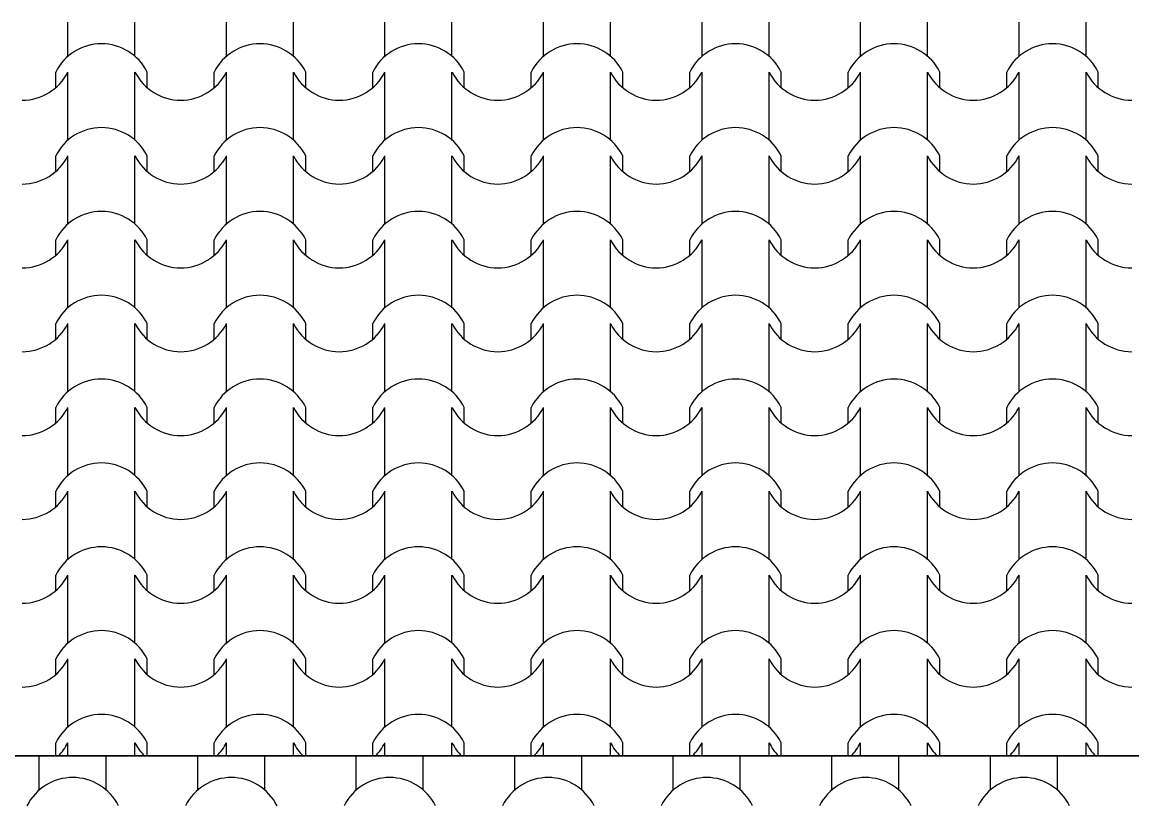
# Model space of a CAD drawing. Header units: feet. Extents: x 2791058 to 2855058, y -67651 to -26651.
# Drawn here: x 2823373 to 2827356, y -43962 to -41152 of the extents above; entities that cross this region are included whole.
import ezdxf

# ---------------------------------------------------------------- set-up
doc = ezdxf.new("R2010")
doc.units = ezdxf.units.FT
doc.header["$MEASUREMENT"] = 0
doc.linetypes.add('Dashed', pattern=[282.222223, 141.111112, -141.111112])
doc.layers.add('Dimensioning - General', color=7, linetype='Continuous')
for name, color, linetype, lineweight in [('Dimensioning - General_Pen_No__1', 7, 'Continuous', 0), ('Model Unit - Zone_Pen_No__101', 252, 'Continuous', 0), ('Structural - Bearing_Pen_No__1', 7, 'Continuous', 0)]:
    doc.layers.add(name, color=color, linetype=linetype, lineweight=lineweight)
doc.layers.add('Structural - Bearing_Pen_No__82', color=7, linetype='Continuous', lineweight=0, true_color=0xaaaaaa)
doc.styles.add('GENERATED_STYLE_2', font='arial.ttf')
doc.dimstyles.new('GENERATED_STYLE__2', dxfattribs={"dimtxt": 250, "dimasz": 190, "dimexe": 0.18, "dimexo": 3, "dimgap": 0.09, "dimtad": 1, "dimtih": 1, "dimtoh": 1, "dimlfac": 0.001, "dimzin": 0, "dimdsep": 46, "dimtxsty": 'GENERATED_STYLE_2', "dimblk": 'ARROWHEAD_2', "dimblk1": 'ARROWHEAD_2', "dimblk2": 'ARROWHEAD_2', "dimcen": 0.09, "dimclrd": 7, "dimclre": 7, "dimclrt": 7, "dimadec": 0, "dimazin": 0, "dimtfac": 1, "dimtdec": 4, "dimtmove": 0, "dimatfit": 3, "dimfxl": 1, "dimtolj": 1, "dimtzin": 0, "dimarcsym": 0})

# ---------------------------------------------------------------- blocks, each defined once
blk = doc.blocks.new('*X4', base_point=(2247653.8, -76425))
at = {"layer": 'Structural - Bearing_Pen_No__82', "color": 253, "linetype": 'Continuous', "lineweight": 0, "true_color": 0xaaaaaa}
for p, q in [((2823434.3, -43905.5), (2823434.3, -43783.5)), ((2823674.7, -43905.5), (2823674.7, -43783.5)), ((2824003.2, -43905.5), (2824003.2, -43783.5)), ((2824243.7, -43905.5), (2824243.7, -43783.5)), ((2824572.2, -43905.5), (2824572.2, -43783.5)), ((2824812.6, -43905.5), (2824812.6, -43783.5)), ((2825141.1, -43905.5), (2825141.1, -43783.5)), ((2825381.6, -43905.5), (2825381.6, -43783.5)), ((2825710.1, -43905.5), (2825710.1, -43783.5)), ((2825950.6, -43905.5), (2825950.6, -43783.5)), ((2826279.1, -43905.5), (2826279.1, -43783.5)), ((2826519.5, -43905.5), (2826519.5, -43783.5)), ((2826848, -43905.5), (2826848, -43783.5)), ((2827088.5, -43905.5), (2827088.5, -43783.5))]:
    blk.add_line(p, q, dxfattribs=at)
for centre in [(2823554.5, -44044.9), (2824123.5, -44044.9), (2824692.4, -44044.9), (2825261.4, -44044.9), (2825830.3, -44044.9), (2826399.3, -44044.9), (2826968.3, -44044.9)]:
    blk.add_arc(centre, 183.9, 26.7044, 153.2956, dxfattribs=at)
blk = doc.blocks.new('Fill_2', base_point=(2247653.8, -74225))
at = {"layer": 'Structural - Bearing_Pen_No__1', "color": 7, "linetype": 'Continuous', "lineweight": 0}
blk.add_line((2835418.2, -43783.5), (2819418.2, -43783.5), dxfattribs=at)
at = {"layer": 'Structural - Bearing_Pen_No__82', "color": 253, "linetype": 'Continuous', "lineweight": 0, "true_color": 0xaaaaaa}
blk.add_blockref('*X4', (2247653.8, -76425), dxfattribs=at)
blk = doc.blocks.new('*X6', base_point=(2247653.8, -76425))
at = {"layer": 'Structural - Bearing_Pen_No__82', "color": 253, "linetype": 'Continuous', "lineweight": 0, "true_color": 0xaaaaaa}
for p, q in [((2823537.3, -41274), (2823537.3, -41152.1)), ((2823777.8, -41274), (2823777.8, -41152.1)), ((2824106.2, -41274), (2824106.2, -41152.1)), ((2824346.7, -41274), (2824346.7, -41152.1)), ((2824675.2, -41274), (2824675.2, -41152.1)), ((2824915.7, -41274), (2824915.7, -41152.1)), ((2825244.2, -41274), (2825244.2, -41152.1)), ((2825484.6, -41274), (2825484.6, -41152.1)), ((2825813.1, -41274), (2825813.1, -41152.1)), ((2826053.6, -41274), (2826053.6, -41152.1)), ((2826382.1, -41274), (2826382.1, -41152.1)), ((2826622.6, -41274), (2826622.6, -41152.1)), ((2826951, -41274), (2826951, -41152.1)), ((2827191.5, -41274), (2827191.5, -41152.1)), ((2823493.3, -41386.9), (2823493.3, -41330.8)), ((2823537.3, -41452.7), (2823537.3, -41330.8)), ((2823777.8, -41452.7), (2823777.8, -41330.8)), ((2823821.8, -41386.9), (2823821.8, -41330.8)), ((2824062.2, -41386.9), (2824062.2, -41330.8)), ((2824106.2, -41452.7), (2824106.2, -41330.8)), ((2824346.7, -41452.7), (2824346.7, -41330.8)), ((2824390.7, -41386.9), (2824390.7, -41330.8)), ((2824631.2, -41386.9), (2824631.2, -41330.8)), ((2824675.2, -41452.7), (2824675.2, -41330.8)), ((2824915.7, -41452.7), (2824915.7, -41330.8)), ((2824959.7, -41386.9), (2824959.7, -41330.8)), ((2825200.2, -41386.9), (2825200.2, -41330.8)), ((2825244.2, -41452.7), (2825244.2, -41330.8)), ((2825484.6, -41452.7), (2825484.6, -41330.8)), ((2825528.6, -41386.9), (2825528.6, -41330.8)), ((2825769.1, -41386.9), (2825769.1, -41330.8)), ((2825813.1, -41452.7), (2825813.1, -41330.8)), ((2826053.6, -41452.7), (2826053.6, -41330.8)), ((2826097.6, -41386.9), (2826097.6, -41330.8)), ((2826338.1, -41386.9), (2826338.1, -41330.8)), ((2826382.1, -41452.7), (2826382.1, -41330.8)), ((2826622.6, -41452.7), (2826622.6, -41330.8)), ((2826666.6, -41386.9), (2826666.6, -41330.8)), ((2826907, -41386.9), (2826907, -41330.8)), ((2826951, -41452.7), (2826951, -41330.8)), ((2827191.5, -41452.7), (2827191.5, -41330.8)), ((2827235.5, -41386.9), (2827235.5, -41330.8)), ((2823537.3, -41574.7), (2823537.3, -41452.7)), ((2823777.8, -41574.7), (2823777.8, -41452.7)), ((2824106.2, -41574.7), (2824106.2, -41452.7)), ((2824346.7, -41574.7), (2824346.7, -41452.7)), ((2824675.2, -41574.7), (2824675.2, -41452.7)), ((2824915.7, -41574.7), (2824915.7, -41452.7)), ((2825244.2, -41574.7), (2825244.2, -41452.7)), ((2825484.6, -41574.7), (2825484.6, -41452.7)), ((2825813.1, -41574.7), (2825813.1, -41452.7)), ((2826053.6, -41574.7), (2826053.6, -41452.7)), ((2826382.1, -41574.7), (2826382.1, -41452.7)), ((2826622.6, -41574.7), (2826622.6, -41452.7)), ((2826951, -41574.7), (2826951, -41452.7)), ((2827191.5, -41574.7), (2827191.5, -41452.7)), ((2823493.3, -41687.5), (2823493.3, -41631.5)), ((2823537.3, -41753.4), (2823537.3, -41631.5)), ((2823777.8, -41753.4), (2823777.8, -41631.5)), ((2823821.8, -41687.5), (2823821.8, -41631.5)), ((2824062.2, -41687.5), (2824062.2, -41631.5)), ((2824106.2, -41753.4), (2824106.2, -41631.5)), ((2824346.7, -41753.4), (2824346.7, -41631.5)), ((2824390.7, -41687.5), (2824390.7, -41631.5)), ((2824631.2, -41687.5), (2824631.2, -41631.5)), ((2824675.2, -41753.4), (2824675.2, -41631.5)), ((2824915.7, -41753.4), (2824915.7, -41631.5)), ((2824959.7, -41687.5), (2824959.7, -41631.5)), ((2825200.2, -41687.5), (2825200.2, -41631.5)), ((2825244.2, -41753.4), (2825244.2, -41631.5)), ((2825484.6, -41753.4), (2825484.6, -41631.5)), ((2825528.6, -41687.5), (2825528.6, -41631.5)), ((2825769.1, -41687.5), (2825769.1, -41631.5)), ((2825813.1, -41753.4), (2825813.1, -41631.5)), ((2826053.6, -41753.4), (2826053.6, -41631.5)), ((2826097.6, -41687.5), (2826097.6, -41631.5)), ((2826338.1, -41687.5), (2826338.1, -41631.5)), ((2826382.1, -41753.4), (2826382.1, -41631.5)), ((2826622.6, -41753.4), (2826622.6, -41631.5)), ((2826666.6, -41687.5), (2826666.6, -41631.5)), ((2826907, -41687.5), (2826907, -41631.5)), ((2826951, -41753.4), (2826951, -41631.5)), ((2827191.5, -41753.4), (2827191.5, -41631.5)), ((2827235.5, -41687.5), (2827235.5, -41631.5)), ((2823537.3, -41875.3), (2823537.3, -41753.4)), ((2823777.8, -41875.3), (2823777.8, -41753.4)), ((2824106.2, -41875.3), (2824106.2, -41753.4)), ((2824346.7, -41875.3), (2824346.7, -41753.4)), ((2824675.2, -41875.3), (2824675.2, -41753.4)), ((2824915.7, -41875.3), (2824915.7, -41753.4)), ((2825244.2, -41875.3), (2825244.2, -41753.4)), ((2825484.6, -41875.3), (2825484.6, -41753.4)), ((2825813.1, -41875.3), (2825813.1, -41753.4)), ((2826053.6, -41875.3), (2826053.6, -41753.4)), ((2826382.1, -41875.3), (2826382.1, -41753.4)), ((2826622.6, -41875.3), (2826622.6, -41753.4)), ((2826951, -41875.3), (2826951, -41753.4)), ((2827191.5, -41875.3), (2827191.5, -41753.4)), ((2823493.3, -41988.2), (2823493.3, -41932.1)), ((2823537.3, -42054.1), (2823537.3, -41932.1)), ((2823777.8, -42054.1), (2823777.8, -41932.1)), ((2823821.8, -41988.2), (2823821.8, -41932.1)), ((2824062.2, -41988.2), (2824062.2, -41932.1)), ((2824106.2, -42054.1), (2824106.2, -41932.1)), ((2824346.7, -42054.1), (2824346.7, -41932.1)), ((2824390.7, -41988.2), (2824390.7, -41932.1)), ((2824631.2, -41988.2), (2824631.2, -41932.1)), ((2824675.2, -42054.1), (2824675.2, -41932.1)), ((2824915.7, -42054.1), (2824915.7, -41932.1)), ((2824959.7, -41988.2), (2824959.7, -41932.1)), ((2825200.2, -41988.2), (2825200.2, -41932.1)), ((2825244.2, -42054.1), (2825244.2, -41932.1)), ((2825484.6, -42054.1), (2825484.6, -41932.1)), ((2825528.6, -41988.2), (2825528.6, -41932.1)), ((2825769.1, -41988.2), (2825769.1, -41932.1)), ((2825813.1, -42054.1), (2825813.1, -41932.1)), ((2826053.6, -42054.1), (2826053.6, -41932.1)), ((2826097.6, -41988.2), (2826097.6, -41932.1)), ((2826338.1, -41988.2), (2826338.1, -41932.1)), ((2826382.1, -42054.1), (2826382.1, -41932.1)), ((2826622.6, -42054.1), (2826622.6, -41932.1)), ((2826666.6, -41988.2), (2826666.6, -41932.1)), ((2826907, -41988.2), (2826907, -41932.1)), ((2826951, -42054.1), (2826951, -41932.1)), ((2827191.5, -42054.1), (2827191.5, -41932.1)), ((2827235.5, -41988.2), (2827235.5, -41932.1)), ((2823537.3, -42176), (2823537.3, -42054.1)), ((2823777.8, -42176), (2823777.8, -42054.1)), ((2824106.2, -42176), (2824106.2, -42054.1)), ((2824346.7, -42176), (2824346.7, -42054.1)), ((2824675.2, -42176), (2824675.2, -42054.1)), ((2824915.7, -42176), (2824915.7, -42054.1)), ((2825244.2, -42176), (2825244.2, -42054.1)), ((2825484.6, -42176), (2825484.6, -42054.1)), ((2825813.1, -42176), (2825813.1, -42054.1)), ((2826053.6, -42176), (2826053.6, -42054.1)), ((2826382.1, -42176), (2826382.1, -42054.1)), ((2826622.6, -42176), (2826622.6, -42054.1)), ((2826951, -42176), (2826951, -42054.1)), ((2827191.5, -42176), (2827191.5, -42054.1)), ((2823493.3, -42288.9), (2823493.3, -42232.8)), ((2823537.3, -42354.8), (2823537.3, -42232.8)), ((2823777.8, -42354.8), (2823777.8, -42232.8)), ((2823821.8, -42288.9), (2823821.8, -42232.8)), ((2824062.2, -42288.9), (2824062.2, -42232.8)), ((2824106.2, -42354.8), (2824106.2, -42232.8)), ((2824346.7, -42354.8), (2824346.7, -42232.8)), ((2824390.7, -42288.9), (2824390.7, -42232.8)), ((2824631.2, -42288.9), (2824631.2, -42232.8)), ((2824675.2, -42354.8), (2824675.2, -42232.8)), ((2824915.7, -42354.8), (2824915.7, -42232.8)), ((2824959.7, -42288.9), (2824959.7, -42232.8)), ((2825200.2, -42288.9), (2825200.2, -42232.8)), ((2825244.2, -42354.8), (2825244.2, -42232.8)), ((2825484.6, -42354.8), (2825484.6, -42232.8)), ((2825528.6, -42288.9), (2825528.6, -42232.8)), ((2825769.1, -42288.9), (2825769.1, -42232.8)), ((2825813.1, -42354.8), (2825813.1, -42232.8)), ((2826053.6, -42354.8), (2826053.6, -42232.8)), ((2826097.6, -42288.9), (2826097.6, -42232.8)), ((2826338.1, -42288.9), (2826338.1, -42232.8)), ((2826382.1, -42354.8), (2826382.1, -42232.8)), ((2826622.6, -42354.8), (2826622.6, -42232.8)), ((2826666.6, -42288.9), (2826666.6, -42232.8)), ((2826907, -42288.9), (2826907, -42232.8)), ((2826951, -42354.8), (2826951, -42232.8)), ((2827191.5, -42354.8), (2827191.5, -42232.8)), ((2827235.5, -42288.9), (2827235.5, -42232.8)), ((2823537.3, -42476.7), (2823537.3, -42354.8)), ((2823777.8, -42476.7), (2823777.8, -42354.8)), ((2824106.2, -42476.7), (2824106.2, -42354.8)), ((2824346.7, -42476.7), (2824346.7, -42354.8)), ((2824675.2, -42476.7), (2824675.2, -42354.8)), ((2824915.7, -42476.7), (2824915.7, -42354.8)), ((2825244.2, -42476.7), (2825244.2, -42354.8)), ((2825484.6, -42476.7), (2825484.6, -42354.8)), ((2825813.1, -42476.7), (2825813.1, -42354.8)), ((2826053.6, -42476.7), (2826053.6, -42354.8)), ((2826382.1, -42476.7), (2826382.1, -42354.8)), ((2826622.6, -42476.7), (2826622.6, -42354.8)), ((2826951, -42476.7), (2826951, -42354.8)), ((2827191.5, -42476.7), (2827191.5, -42354.8)), ((2823493.3, -42589.5), (2823493.3, -42533.5)), ((2823537.3, -42655.4), (2823537.3, -42533.5)), ((2823777.8, -42655.4), (2823777.8, -42533.5)), ((2823821.8, -42589.5), (2823821.8, -42533.5)), ((2824062.2, -42589.5), (2824062.2, -42533.5)), ((2824106.2, -42655.4), (2824106.2, -42533.5)), ((2824346.7, -42655.4), (2824346.7, -42533.5)), ((2824390.7, -42589.5), (2824390.7, -42533.5)), ((2824631.2, -42589.5), (2824631.2, -42533.5)), ((2824675.2, -42655.4), (2824675.2, -42533.5)), ((2824915.7, -42655.4), (2824915.7, -42533.5)), ((2824959.7, -42589.5), (2824959.7, -42533.5)), ((2825200.2, -42589.5), (2825200.2, -42533.5)), ((2825244.2, -42655.4), (2825244.2, -42533.5)), ((2825484.6, -42655.4), (2825484.6, -42533.5)), ((2825528.6, -42589.5), (2825528.6, -42533.5)), ((2825769.1, -42589.5), (2825769.1, -42533.5)), ((2825813.1, -42655.4), (2825813.1, -42533.5)), ((2826053.6, -42655.4), (2826053.6, -42533.5)), ((2826097.6, -42589.5), (2826097.6, -42533.5)), ((2826338.1, -42589.5), (2826338.1, -42533.5)), ((2826382.1, -42655.4), (2826382.1, -42533.5)), ((2826622.6, -42655.4), (2826622.6, -42533.5)), ((2826666.6, -42589.5), (2826666.6, -42533.5)), ((2826907, -42589.5), (2826907, -42533.5)), ((2826951, -42655.4), (2826951, -42533.5)), ((2827191.5, -42655.4), (2827191.5, -42533.5)), ((2827235.5, -42589.5), (2827235.5, -42533.5)), ((2823537.3, -42777.4), (2823537.3, -42655.4)), ((2823777.8, -42777.4), (2823777.8, -42655.4)), ((2824106.2, -42777.4), (2824106.2, -42655.4)), ((2824346.7, -42777.4), (2824346.7, -42655.4)), ((2824675.2, -42777.4), (2824675.2, -42655.4)), ((2824915.7, -42777.4), (2824915.7, -42655.4)), ((2825244.2, -42777.4), (2825244.2, -42655.4)), ((2825484.6, -42777.4), (2825484.6, -42655.4)), ((2825813.1, -42777.4), (2825813.1, -42655.4)), ((2826053.6, -42777.4), (2826053.6, -42655.4)), ((2826382.1, -42777.4), (2826382.1, -42655.4)), ((2826622.6, -42777.4), (2826622.6, -42655.4)), ((2826951, -42777.4), (2826951, -42655.4)), ((2827191.5, -42777.4), (2827191.5, -42655.4)), ((2823493.3, -42890.2), (2823493.3, -42834.2)), ((2823537.3, -42956.1), (2823537.3, -42834.2)), ((2823777.8, -42956.1), (2823777.8, -42834.2)), ((2823821.8, -42890.2), (2823821.8, -42834.2)), ((2824062.2, -42890.2), (2824062.2, -42834.2)), ((2824106.2, -42956.1), (2824106.2, -42834.2)), ((2824346.7, -42956.1), (2824346.7, -42834.2)), ((2824390.7, -42890.2), (2824390.7, -42834.2)), ((2824631.2, -42890.2), (2824631.2, -42834.2)), ((2824675.2, -42956.1), (2824675.2, -42834.2)), ((2824915.7, -42956.1), (2824915.7, -42834.2)), ((2824959.7, -42890.2), (2824959.7, -42834.2)), ((2825200.2, -42890.2), (2825200.2, -42834.2)), ((2825244.2, -42956.1), (2825244.2, -42834.2)), ((2825484.6, -42956.1), (2825484.6, -42834.2)), ((2825528.6, -42890.2), (2825528.6, -42834.2)), ((2825769.1, -42890.2), (2825769.1, -42834.2)), ((2825813.1, -42956.1), (2825813.1, -42834.2)), ((2826053.6, -42956.1), (2826053.6, -42834.2)), ((2826097.6, -42890.2), (2826097.6, -42834.2)), ((2826338.1, -42890.2), (2826338.1, -42834.2)), ((2826382.1, -42956.1), (2826382.1, -42834.2)), ((2826622.6, -42956.1), (2826622.6, -42834.2)), ((2826666.6, -42890.2), (2826666.6, -42834.2)), ((2826907, -42890.2), (2826907, -42834.2)), ((2826951, -42956.1), (2826951, -42834.2)), ((2827191.5, -42956.1), (2827191.5, -42834.2)), ((2827235.5, -42890.2), (2827235.5, -42834.2)), ((2823537.3, -43078), (2823537.3, -42956.1)), ((2823777.8, -43078), (2823777.8, -42956.1)), ((2824106.2, -43078), (2824106.2, -42956.1)), ((2824346.7, -43078), (2824346.7, -42956.1)), ((2824675.2, -43078), (2824675.2, -42956.1)), ((2824915.7, -43078), (2824915.7, -42956.1)), ((2825244.2, -43078), (2825244.2, -42956.1)), ((2825484.6, -43078), (2825484.6, -42956.1)), ((2825813.1, -43078), (2825813.1, -42956.1)), ((2826053.6, -43078), (2826053.6, -42956.1)), ((2826382.1, -43078), (2826382.1, -42956.1)), ((2826622.6, -43078), (2826622.6, -42956.1)), ((2826951, -43078), (2826951, -42956.1)), ((2827191.5, -43078), (2827191.5, -42956.1)), ((2823493.3, -43190.9), (2823493.3, -43134.8)), ((2823537.3, -43256.8), (2823537.3, -43134.8)), ((2823777.8, -43256.8), (2823777.8, -43134.8)), ((2823821.8, -43190.9), (2823821.8, -43134.8)), ((2824062.2, -43190.9), (2824062.2, -43134.8)), ((2824106.2, -43256.8), (2824106.2, -43134.8)), ((2824346.7, -43256.8), (2824346.7, -43134.8)), ((2824390.7, -43190.9), (2824390.7, -43134.8)), ((2824631.2, -43190.9), (2824631.2, -43134.8)), ((2824675.2, -43256.8), (2824675.2, -43134.8)), ((2824915.7, -43256.8), (2824915.7, -43134.8)), ((2824959.7, -43190.9), (2824959.7, -43134.8)), ((2825200.2, -43190.9), (2825200.2, -43134.8)), ((2825244.2, -43256.8), (2825244.2, -43134.8)), ((2825484.6, -43256.8), (2825484.6, -43134.8)), ((2825528.6, -43190.9), (2825528.6, -43134.8)), ((2825769.1, -43190.9), (2825769.1, -43134.8)), ((2825813.1, -43256.8), (2825813.1, -43134.8)), ((2826053.6, -43256.8), (2826053.6, -43134.8)), ((2826097.6, -43190.9), (2826097.6, -43134.8)), ((2826338.1, -43190.9), (2826338.1, -43134.8)), ((2826382.1, -43256.8), (2826382.1, -43134.8)), ((2826622.6, -43256.8), (2826622.6, -43134.8)), ((2826666.6, -43190.9), (2826666.6, -43134.8)), ((2826907, -43190.9), (2826907, -43134.8)), ((2826951, -43256.8), (2826951, -43134.8)), ((2827191.5, -43256.8), (2827191.5, -43134.8)), ((2827235.5, -43190.9), (2827235.5, -43134.8)), ((2823537.3, -43378.7), (2823537.3, -43256.8)), ((2823777.8, -43378.7), (2823777.8, -43256.8)), ((2824106.2, -43378.7), (2824106.2, -43256.8)), ((2824346.7, -43378.7), (2824346.7, -43256.8)), ((2824675.2, -43378.7), (2824675.2, -43256.8)), ((2824915.7, -43378.7), (2824915.7, -43256.8)), ((2825244.2, -43378.7), (2825244.2, -43256.8)), ((2825484.6, -43378.7), (2825484.6, -43256.8)), ((2825813.1, -43378.7), (2825813.1, -43256.8)), ((2826053.6, -43378.7), (2826053.6, -43256.8)), ((2826382.1, -43378.7), (2826382.1, -43256.8)), ((2826622.6, -43378.7), (2826622.6, -43256.8)), ((2826951, -43378.7), (2826951, -43256.8)), ((2827191.5, -43378.7), (2827191.5, -43256.8)), ((2823493.3, -43491.6), (2823493.3, -43435.5)), ((2823537.3, -43557.4), (2823537.3, -43435.5)), ((2823777.8, -43557.4), (2823777.8, -43435.5)), ((2823821.8, -43491.6), (2823821.8, -43435.5)), ((2824062.2, -43491.6), (2824062.2, -43435.5)), ((2824106.2, -43557.4), (2824106.2, -43435.5)), ((2824346.7, -43557.4), (2824346.7, -43435.5)), ((2824390.7, -43491.6), (2824390.7, -43435.5)), ((2824631.2, -43491.6), (2824631.2, -43435.5)), ((2824675.2, -43557.4), (2824675.2, -43435.5)), ((2824915.7, -43557.4), (2824915.7, -43435.5)), ((2824959.7, -43491.6), (2824959.7, -43435.5)), ((2825200.2, -43491.6), (2825200.2, -43435.5)), ((2825244.2, -43557.4), (2825244.2, -43435.5)), ((2825484.6, -43557.4), (2825484.6, -43435.5)), ((2825528.6, -43491.6), (2825528.6, -43435.5)), ((2825769.1, -43491.6), (2825769.1, -43435.5)), ((2825813.1, -43557.4), (2825813.1, -43435.5)), ((2826053.6, -43557.4), (2826053.6, -43435.5)), ((2826097.6, -43491.6), (2826097.6, -43435.5)), ((2826338.1, -43491.6), (2826338.1, -43435.5)), ((2826382.1, -43557.4), (2826382.1, -43435.5)), ((2826622.6, -43557.4), (2826622.6, -43435.5)), ((2826666.6, -43491.6), (2826666.6, -43435.5)), ((2826907, -43491.6), (2826907, -43435.5)), ((2826951, -43557.4), (2826951, -43435.5)), ((2827191.5, -43557.4), (2827191.5, -43435.5)), ((2827235.5, -43491.6), (2827235.5, -43435.5)), ((2823537.3, -43679.4), (2823537.3, -43557.4)), ((2823777.8, -43679.4), (2823777.8, -43557.4)), ((2824106.2, -43679.4), (2824106.2, -43557.4)), ((2824346.7, -43679.4), (2824346.7, -43557.4)), ((2824675.2, -43679.4), (2824675.2, -43557.4)), ((2824915.7, -43679.4), (2824915.7, -43557.4)), ((2825244.2, -43679.4), (2825244.2, -43557.4)), ((2825484.6, -43679.4), (2825484.6, -43557.4)), ((2825813.1, -43679.4), (2825813.1, -43557.4)), ((2826053.6, -43679.4), (2826053.6, -43557.4)), ((2826382.1, -43679.4), (2826382.1, -43557.4)), ((2826622.6, -43679.4), (2826622.6, -43557.4)), ((2826951, -43679.4), (2826951, -43557.4)), ((2827191.5, -43679.4), (2827191.5, -43557.4)), ((2823493.3, -43783.5), (2823493.3, -43736.2)), ((2823537.3, -43783.5), (2823537.3, -43736.2)), ((2823777.8, -43783.5), (2823777.8, -43736.2)), ((2823821.8, -43783.5), (2823821.8, -43736.2)), ((2824062.2, -43783.5), (2824062.2, -43736.2)), ((2824106.2, -43783.5), (2824106.2, -43736.2)), ((2824346.7, -43783.5), (2824346.7, -43736.2)), ((2824390.7, -43783.5), (2824390.7, -43736.2)), ((2824631.2, -43783.5), (2824631.2, -43736.2)), ((2824675.2, -43783.5), (2824675.2, -43736.2)), ((2824915.7, -43783.5), (2824915.7, -43736.2)), ((2824959.7, -43783.5), (2824959.7, -43736.2)), ((2825200.2, -43783.5), (2825200.2, -43736.2)), ((2825244.2, -43783.5), (2825244.2, -43736.2)), ((2825484.6, -43783.5), (2825484.6, -43736.2)), ((2825528.6, -43783.5), (2825528.6, -43736.2)), ((2825769.1, -43783.5), (2825769.1, -43736.2)), ((2825813.1, -43783.5), (2825813.1, -43736.2)), ((2826053.6, -43783.5), (2826053.6, -43736.2)), ((2826097.6, -43783.5), (2826097.6, -43736.2)), ((2826338.1, -43783.5), (2826338.1, -43736.2)), ((2826382.1, -43783.5), (2826382.1, -43736.2)), ((2826622.6, -43783.5), (2826622.6, -43736.2)), ((2826666.6, -43783.5), (2826666.6, -43736.2)), ((2826907, -43783.5), (2826907, -43736.2)), ((2826951, -43783.5), (2826951, -43736.2)), ((2827191.5, -43783.5), (2827191.5, -43736.2)), ((2827235.5, -43783.5), (2827235.5, -43736.2))]:
    blk.add_line(p, q, dxfattribs=at)
for centre, radius, start, end in [((2823657.5, -41413.4), 183.9, 26.7044, 153.2956), ((2824226.5, -41413.4), 183.9, 26.7044, 153.2956), ((2824795.4, -41413.4), 183.9, 26.7044, 153.2956), ((2825364.4, -41413.4), 183.9, 26.7044, 153.2956), ((2825933.4, -41413.4), 183.9, 26.7044, 153.2956), ((2826502.3, -41413.4), 183.9, 26.7044, 153.2956), ((2827071.3, -41413.4), 183.9, 26.7044, 153.2956), ((2823372.5, -41246.9), 184.9, 270.1705, 333.0115), ((2823942.6, -41246.9), 184.9, 206.9885, 269.8295), ((2823941.5, -41246.9), 184.9, 270.1705, 333.0115), ((2824511.5, -41246.9), 184.9, 206.9885, 269.8295), ((2824510.4, -41246.9), 184.9, 270.1705, 333.0115), ((2825080.5, -41246.9), 184.9, 206.9885, 269.8295), ((2825079.4, -41246.9), 184.9, 270.1705, 333.0115), ((2825649.4, -41246.9), 184.9, 206.9885, 269.8295), ((2825648.3, -41246.9), 184.9, 270.1705, 333.0115), ((2826218.4, -41246.9), 184.9, 206.9885, 269.8295), ((2826217.3, -41246.9), 184.9, 270.1705, 333.0115), ((2826787.4, -41246.9), 184.9, 206.9885, 269.8295), ((2826786.3, -41246.9), 184.9, 270.1705, 333.0115), ((2827356.3, -41246.9), 184.9, 206.9885, 269.8295), ((2823657.5, -41714.1), 183.9, 26.7044, 153.2956), ((2824226.5, -41714.1), 183.9, 26.7044, 153.2956), ((2824795.4, -41714.1), 183.9, 26.7044, 153.2956), ((2825364.4, -41714.1), 183.9, 26.7044, 153.2956), ((2825933.4, -41714.1), 183.9, 26.7044, 153.2956), ((2826502.3, -41714.1), 183.9, 26.7044, 153.2956), ((2827071.3, -41714.1), 183.9, 26.7044, 153.2956), ((2823372.5, -41547.5), 184.9, 270.1705, 333.0115), ((2823942.6, -41547.5), 184.9, 206.9885, 269.8295), ((2823941.5, -41547.5), 184.9, 270.1705, 333.0115), ((2824511.5, -41547.5), 184.9, 206.9885, 269.8295), ((2824510.4, -41547.5), 184.9, 270.1705, 333.0115), ((2825080.5, -41547.5), 184.9, 206.9885, 269.8295), ((2825079.4, -41547.5), 184.9, 270.1705, 333.0115), ((2825649.4, -41547.5), 184.9, 206.9885, 269.8295), ((2825648.3, -41547.5), 184.9, 270.1705, 333.0115), ((2826218.4, -41547.5), 184.9, 206.9885, 269.8295), ((2826217.3, -41547.5), 184.9, 270.1705, 333.0115), ((2826787.4, -41547.5), 184.9, 206.9885, 269.8295), ((2826786.3, -41547.5), 184.9, 270.1705, 333.0115), ((2827356.3, -41547.5), 184.9, 206.9885, 269.8295), ((2823657.5, -42014.8), 183.9, 26.7044, 153.2956), ((2824226.5, -42014.8), 183.9, 26.7044, 153.2956), ((2824795.4, -42014.8), 183.9, 26.7044, 153.2956), ((2825364.4, -42014.8), 183.9, 26.7044, 153.2956), ((2825933.4, -42014.8), 183.9, 26.7044, 153.2956), ((2826502.3, -42014.8), 183.9, 26.7044, 153.2956), ((2827071.3, -42014.8), 183.9, 26.7044, 153.2956), ((2823372.5, -41848.2), 184.9, 270.1705, 333.0115), ((2823942.6, -41848.2), 184.9, 206.9885, 269.8295), ((2823941.5, -41848.2), 184.9, 270.1705, 333.0115), ((2824511.5, -41848.2), 184.9, 206.9885, 269.8295), ((2824510.4, -41848.2), 184.9, 270.1705, 333.0115), ((2825080.5, -41848.2), 184.9, 206.9885, 269.8295), ((2825079.4, -41848.2), 184.9, 270.1705, 333.0115), ((2825649.4, -41848.2), 184.9, 206.9885, 269.8295), ((2825648.3, -41848.2), 184.9, 270.1705, 333.0115), ((2826218.4, -41848.2), 184.9, 206.9885, 269.8295), ((2826217.3, -41848.2), 184.9, 270.1705, 333.0115), ((2826787.4, -41848.2), 184.9, 206.9885, 269.8295), ((2826786.3, -41848.2), 184.9, 270.1705, 333.0115), ((2827356.3, -41848.2), 184.9, 206.9885, 269.8295), ((2823657.5, -42315.4), 183.9, 26.7044, 153.2956), ((2824226.5, -42315.4), 183.9, 26.7044, 153.2956), ((2824795.4, -42315.4), 183.9, 26.7044, 153.2956), ((2825364.4, -42315.4), 183.9, 26.7044, 153.2956), ((2825933.4, -42315.4), 183.9, 26.7044, 153.2956), ((2826502.3, -42315.4), 183.9, 26.7044, 153.2956), ((2827071.3, -42315.4), 183.9, 26.7044, 153.2956), ((2823372.5, -42148.9), 184.9, 270.1705, 333.0115), ((2823942.6, -42148.9), 184.9, 206.9885, 269.8295), ((2823941.5, -42148.9), 184.9, 270.1705, 333.0115), ((2824511.5, -42148.9), 184.9, 206.9885, 269.8295), ((2824510.4, -42148.9), 184.9, 270.1705, 333.0115), ((2825080.5, -42148.9), 184.9, 206.9885, 269.8295), ((2825079.4, -42148.9), 184.9, 270.1705, 333.0115), ((2825649.4, -42148.9), 184.9, 206.9885, 269.8295), ((2825648.3, -42148.9), 184.9, 270.1705, 333.0115), ((2826218.4, -42148.9), 184.9, 206.9885, 269.8295), ((2826217.3, -42148.9), 184.9, 270.1705, 333.0115), ((2826787.4, -42148.9), 184.9, 206.9885, 269.8295), ((2826786.3, -42148.9), 184.9, 270.1705, 333.0115), ((2827356.3, -42148.9), 184.9, 206.9885, 269.8295), ((2823657.5, -42616.1), 183.9, 26.7044, 153.2956), ((2824226.5, -42616.1), 183.9, 26.7044, 153.2956), ((2824795.4, -42616.1), 183.9, 26.7044, 153.2956), ((2825364.4, -42616.1), 183.9, 26.7044, 153.2956), ((2825933.4, -42616.1), 183.9, 26.7044, 153.2956), ((2826502.3, -42616.1), 183.9, 26.7044, 153.2956), ((2827071.3, -42616.1), 183.9, 26.7044, 153.2956), ((2823372.5, -42449.6), 184.9, 270.1705, 333.0115), ((2823942.6, -42449.6), 184.9, 206.9885, 269.8295), ((2823941.5, -42449.6), 184.9, 270.1705, 333.0115), ((2824511.5, -42449.6), 184.9, 206.9885, 269.8295), ((2824510.4, -42449.6), 184.9, 270.1705, 333.0115), ((2825080.5, -42449.6), 184.9, 206.9885, 269.8295), ((2825079.4, -42449.6), 184.9, 270.1705, 333.0115), ((2825649.4, -42449.6), 184.9, 206.9885, 269.8295), ((2825648.3, -42449.6), 184.9, 270.1705, 333.0115), ((2826218.4, -42449.6), 184.9, 206.9885, 269.8295), ((2826217.3, -42449.6), 184.9, 270.1705, 333.0115), ((2826787.4, -42449.6), 184.9, 206.9885, 269.8295), ((2826786.3, -42449.6), 184.9, 270.1705, 333.0115), ((2827356.3, -42449.6), 184.9, 206.9885, 269.8295), ((2823657.5, -42916.8), 183.9, 26.7044, 153.2956), ((2824226.5, -42916.8), 183.9, 26.7044, 153.2956), ((2824795.4, -42916.8), 183.9, 26.7044, 153.2956), ((2825364.4, -42916.8), 183.9, 26.7044, 153.2956), ((2825933.4, -42916.8), 183.9, 26.7044, 153.2956), ((2826502.3, -42916.8), 183.9, 26.7044, 153.2956), ((2827071.3, -42916.8), 183.9, 26.7044, 153.2956), ((2823372.5, -42750.2), 184.9, 270.1705, 333.0115), ((2823942.6, -42750.2), 184.9, 206.9885, 269.8295), ((2823941.5, -42750.2), 184.9, 270.1705, 333.0115), ((2824511.5, -42750.2), 184.9, 206.9885, 269.8295), ((2824510.4, -42750.2), 184.9, 270.1705, 333.0115), ((2825080.5, -42750.2), 184.9, 206.9885, 269.8295), ((2825079.4, -42750.2), 184.9, 270.1705, 333.0115), ((2825649.4, -42750.2), 184.9, 206.9885, 269.8295), ((2825648.3, -42750.2), 184.9, 270.1705, 333.0115), ((2826218.4, -42750.2), 184.9, 206.9885, 269.8295), ((2826217.3, -42750.2), 184.9, 270.1705, 333.0115), ((2826787.4, -42750.2), 184.9, 206.9885, 269.8295), ((2826786.3, -42750.2), 184.9, 270.1705, 333.0115), ((2827356.3, -42750.2), 184.9, 206.9885, 269.8295), ((2823657.5, -43217.5), 183.9, 26.7044, 153.2956), ((2824226.5, -43217.5), 183.9, 26.7044, 153.2956), ((2824795.4, -43217.5), 183.9, 26.7044, 153.2956), ((2825364.4, -43217.5), 183.9, 26.7044, 153.2956), ((2825933.4, -43217.5), 183.9, 26.7044, 153.2956), ((2826502.3, -43217.5), 183.9, 26.7044, 153.2956), ((2827071.3, -43217.5), 183.9, 26.7044, 153.2956), ((2823372.5, -43050.9), 184.9, 270.1705, 333.0115), ((2823942.6, -43050.9), 184.9, 206.9885, 269.8295), ((2823941.5, -43050.9), 184.9, 270.1705, 333.0115), ((2824511.5, -43050.9), 184.9, 206.9885, 269.8295), ((2824510.4, -43050.9), 184.9, 270.1705, 333.0115), ((2825080.5, -43050.9), 184.9, 206.9885, 269.8295), ((2825079.4, -43050.9), 184.9, 270.1705, 333.0115), ((2825649.4, -43050.9), 184.9, 206.9885, 269.8295), ((2825648.3, -43050.9), 184.9, 270.1705, 333.0115), ((2826218.4, -43050.9), 184.9, 206.9885, 269.8295), ((2826217.3, -43050.9), 184.9, 270.1705, 333.0115), ((2826787.4, -43050.9), 184.9, 206.9885, 269.8295), ((2826786.3, -43050.9), 184.9, 270.1705, 333.0115), ((2827356.3, -43050.9), 184.9, 206.9885, 269.8295), ((2823657.5, -43518.1), 183.9, 26.7044, 153.2956), ((2824226.5, -43518.1), 183.9, 26.7044, 153.2956), ((2824795.4, -43518.1), 183.9, 26.7044, 153.2956), ((2825364.4, -43518.1), 183.9, 26.7044, 153.2956), ((2825933.4, -43518.1), 183.9, 26.7044, 153.2956), ((2826502.3, -43518.1), 183.9, 26.7044, 153.2956), ((2827071.3, -43518.1), 183.9, 26.7044, 153.2956), ((2823372.5, -43351.6), 184.9, 270.1705, 333.0115), ((2823942.6, -43351.6), 184.9, 206.9885, 269.8295), ((2823941.5, -43351.6), 184.9, 270.1705, 333.0115), ((2824511.5, -43351.6), 184.9, 206.9885, 269.8295), ((2824510.4, -43351.6), 184.9, 270.1705, 333.0115), ((2825080.5, -43351.6), 184.9, 206.9885, 269.8295), ((2825079.4, -43351.6), 184.9, 270.1705, 333.0115), ((2825649.4, -43351.6), 184.9, 206.9885, 269.8295), ((2825648.3, -43351.6), 184.9, 270.1705, 333.0115), ((2826218.4, -43351.6), 184.9, 206.9885, 269.8295), ((2826217.3, -43351.6), 184.9, 270.1705, 333.0115), ((2826787.4, -43351.6), 184.9, 206.9885, 269.8295), ((2826786.3, -43351.6), 184.9, 270.1705, 333.0115), ((2827356.3, -43351.6), 184.9, 206.9885, 269.8295), ((2823657.5, -43818.8), 183.9, 26.7044, 153.2956), ((2824226.5, -43818.8), 183.9, 26.7044, 153.2956), ((2824795.4, -43818.8), 183.9, 26.7044, 153.2956), ((2825364.4, -43818.8), 183.9, 26.7044, 153.2956), ((2825933.4, -43818.8), 183.9, 26.7044, 153.2956), ((2826502.3, -43818.8), 183.9, 26.7044, 153.2956), ((2827071.3, -43818.8), 183.9, 26.7044, 153.2956), ((2823372.5, -43652.3), 184.9, 314.7673, 333.0115), ((2823942.6, -43652.3), 184.9, 206.9885, 225.2327), ((2823941.5, -43652.3), 184.9, 314.7673, 333.0115), ((2824511.5, -43652.3), 184.9, 206.9885, 225.2327), ((2824510.4, -43652.3), 184.9, 314.7673, 333.0115), ((2825080.5, -43652.3), 184.9, 206.9885, 225.2327), ((2825079.4, -43652.3), 184.9, 314.7673, 333.0115), ((2825649.4, -43652.3), 184.9, 206.9885, 225.2327), ((2825648.3, -43652.3), 184.9, 314.7673, 333.0115), ((2826218.4, -43652.3), 184.9, 206.9885, 225.2327), ((2826217.3, -43652.3), 184.9, 314.7673, 333.0115), ((2826787.4, -43652.3), 184.9, 206.9885, 225.2327), ((2826786.3, -43652.3), 184.9, 314.7673, 333.0115), ((2827356.3, -43652.3), 184.9, 206.9885, 225.2327)]:
    blk.add_arc(centre, radius, start, end, dxfattribs=at)
blk = doc.blocks.new('Fill_3', base_point=(2247653.8, -74225))
at = {"layer": 'Structural - Bearing_Pen_No__1', "color": 7, "linetype": 'Continuous', "lineweight": 0}
blk.add_line((2819418.2, -43783.5), (2835418.2, -43783.5), dxfattribs=at)
at = {"layer": 'Structural - Bearing_Pen_No__82', "color": 253, "linetype": 'Continuous', "lineweight": 0, "true_color": 0xaaaaaa}
blk.add_blockref('*X6', (2247653.8, -76425), dxfattribs=at)
blk = doc.blocks.new('*D156', base_point=(2247653.8, -76425))
at = {"layer": 'Dimensioning - General_Pen_No__1', "color": 7, "linetype": 'Continuous', "lineweight": 0, "transparency": 16777216}
for p, q in [((2803604.4, -33750.7), (2803604.4, -33375.7)), ((2819204.4, -33750.7), (2819204.4, -33375.7)), ((2803676.5, -33438.2), (2803532.2, -33688.2)), ((2819276.5, -33438.2), (2819132.2, -33688.2)), ((2803482.1, -33563.2), (2803604.4, -33563.2)), ((2803604.4, -33563.2), (2819204.4, -33563.2)), ((2819204.4, -33563.2), (2835704.4, -33563.2))]:
    blk.add_line(p, q, dxfattribs=at)
at = {"layer": 'Dimensioning - General_Pen_No__1', "color": 7, "lineweight": 0, "transparency": 16777216, "insert": (2810976.9, -33513.2), "char_height": 250, "attachment_point": 7, "style": 'GENERATED_STYLE_2'}
blk.add_mtext('\\A1;15.60', dxfattribs=at)
blk = doc.blocks.new('ARROWHEAD_2')
at = {"color": 0, "linetype": 'Continuous', "lineweight": 0}
for p, q in [((-0.378, -0.655), (0.378, 0.655)), ((0, 0), (-1, 0))]:
    blk.add_line(p, q, dxfattribs=at)

msp = doc.modelspace()

# ---------------------------------------------------------------- linework, layer by layer
at = {"layer": 'Model Unit - Zone_Pen_No__101', "color": 252, "linetype": 'Dashed', "lineweight": 0}
msp.add_line((2835218.173, -43783.549), (2819618.173, -43783.549), dxfattribs=at)

# ---------------------------------------------------------------- block references
at = {"layer": 'Structural - Bearing_Pen_No__82', "color": 253, "linetype": 'Continuous', "lineweight": 0, "true_color": 0xaaaaaa}
for name in ['Fill_3', 'Fill_2']:
    msp.add_blockref(name, (2247653.822, -74224.967), dxfattribs=at)

# ---------------------------------------------------------------- dimensions: what is measured, and where the dimension line sits
at = {"layer": 'Dimensioning - General', "color": 7, "linetype": 'Continuous', "lineweight": 0}
dim = msp.add_linear_dim(base=(2819204.377, -33563.192), p1=(2803604.377, -43881.235), p2=(2819204.377, -37331.235), dimstyle='GENERATED_STYLE__2', dxfattribs=at)
dim.commit()
dim.dimension.update_dxf_attribs({"geometry": '*D156', "text_midpoint": (2811396.95, -33388.192), "dimtype": 160})

doc.saveas('drawing.dxf')
